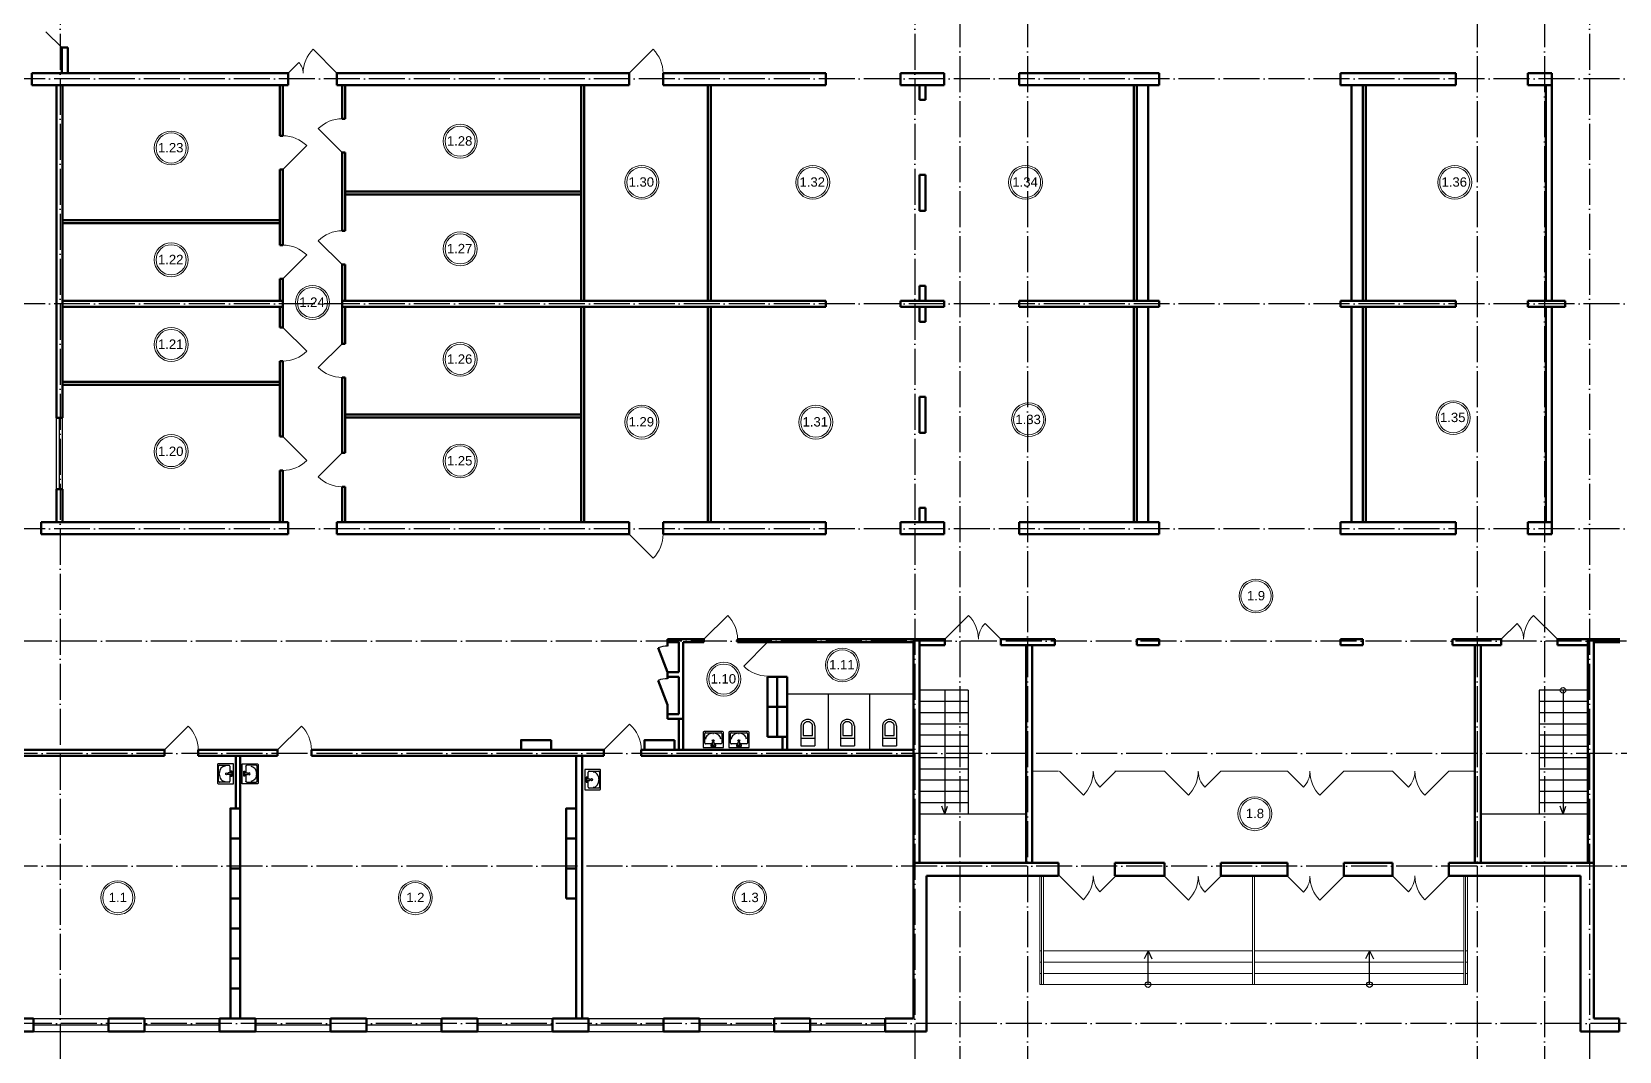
# Model space of a CAD drawing. Header units: millimetres. Extents: x 1982 to 10001982, y -1005230 to 4320529.
# Drawn here: x 2222605 to 2264955, y 1205618 to 1232810 of the extents above; entities that cross this region are included whole.
import ezdxf
from ezdxf.enums import TextEntityAlignment as Align

# ---------------------------------------------------------------- set-up
doc = ezdxf.new("R2010")
doc.units = ezdxf.units.MM
doc.linetypes.add('ACAD_ISO04W100', pattern=[30, 24, -3, 0, -3])
for name, color, linetype in [('SANTEH', 7, 'Continuous'), ('Окна', 127, 'Continuous'), ('Оси', 30, 'Continuous'), ('размеры оси', 163, 'Continuous'), ('Сантехника', 7, 'Continuous')]:
    doc.layers.add(name, color=color, linetype=linetype)
doc.layers.add('Двери', color=250, linetype='Continuous', lineweight=5)
doc.layers.add('Стены', color=7, linetype='Continuous', lineweight=50)
doc.styles.add('Style-Arial', font='arial.ttf')

# ---------------------------------------------------------------- blocks, each defined once
blk = doc.blocks.new('Rac7')
at = {"color": 0}
for p, q in [((-39501, -24232), (-39501, -23830)), ((-39474, -23808), (-38988, -23808)), ((-39457, -23859), (-39457, -24115)), ((-39032, -23838), (-39430, -23838)), ((-39430, -24136), (-39253, -24136)), ((-39253, -24186), (-39253, -24094)), ((-39221, -23855), (-39241, -23855)), ((-39209, -24186), (-39209, -24094)), ((-39209, -24136), (-39032, -24136)), ((-39005, -24115), (-39005, -23859)), ((-39005, -23859), (-39005, -23859)), ((-38961, -23830), (-38961, -24232)), ((-38961, -24232), (-39501, -24232)), ((-39297, -24164), (-39253, -24164)), ((-39297, -24194), (-39297, -24164)), ((-39165, -24194), (-39297, -24194)), ((-39253, -24186), (-39209, -24186)), ((-39209, -24164), (-39165, -24164)), ((-39165, -24164), (-39165, -24194))]:
    blk.add_line(p, q, dxfattribs=at)
at = {"color": 0, "extrusion": (0, 0, -1)}
for centre, major_axis, start_param, end_param in [((-39474, -23830), (-27, 0), 0, 1.570796), ((-39430, -23859), (-27, 0), 0, 1.570796), ((-39430, -24115), (-27, 0), -1.570796, 0), ((-39241, -24007), (-194, 0), 0, 1.570796), ((-39231, -24104), (-25.3, 0), 0.552816, 2.588777), ((-39221, -24007), (-194, 0), 1.570796, 3.141593), ((-39032, -23859), (-27, 0), 1.570796, 3.141593), ((-39032, -24115), (-27, 0), -3.141593, -1.570796), ((-38988, -23830), (-27, 0), 1.570796, 3.141593)]:
    blk.add_ellipse(centre, major_axis=major_axis, ratio=0.785714, start_param=start_param, end_param=end_param, dxfattribs=at)
blk.add_ellipse((-39231, -24048), major_axis=(-27.9, 0), ratio=0.785714, dxfattribs=at)
blk = doc.blocks.new('WC With Cistern_103')
at = {"layer": 'SANTEH', "linetype": 'Continuous'}
for p, q in [((0, 170), (0, 700)), ((370, 700), (0, 700)), ((370, 500), (0, 500)), ((60, 425), (60, 170)), ((310, 425), (60, 425)), ((310, 170), (310, 425)), ((370, 170), (370, 700))]:
    blk.add_line(p, q, dxfattribs=at)
for points in [[(0, 170), (1, 151), (4, 133), (10, 115), (17, 97), (27, 81), (38, 66), (51, 52), (65, 40)], [(60, 170), (61, 158), (63, 146), (66, 135), (71, 124), (77, 114), (84, 104), (92, 96), (101, 88)], [(65, 40), (92, 23), (122, 10), (153, 3), (185, 0), (217, 3), (248, 10), (278, 23), (305, 40)], [(101, 88), (120, 76), (141, 67), (163, 62), (185, 60), (207, 62), (229, 67), (250, 76), (269, 88)], [(269, 88), (278, 96), (286, 104), (293, 114), (299, 124), (304, 135), (307, 146), (309, 158), (310, 170)], [(305, 40), (319, 52), (332, 66), (343, 81), (353, 97), (360, 115), (366, 133), (369, 151), (370, 170)]]:
    blk.add_lwpolyline(points, dxfattribs=at)
blk = doc.blocks.new('*U6')
at = {"color": 7, "linetype": 'Continuous', "lineweight": 13}
for radius in [0.452, 0.402]:
    blk.add_circle((0, 0), radius, dxfattribs=at)
at = {"color": 7, "linetype": 'Continuous', "lineweight": 13, "style": 'Style-Arial'}
blk.add_text('1.1', height=0.25, dxfattribs=at).set_placement((-0.242, 0.133), align=Align.TOP_LEFT)

msp = doc.modelspace()

# ---------------------------------------------------------------- linework, layer by layer
for p, q in [((2247585.446, 1215245.29), (2246285.446, 1215245.29)), ((2246961.936, 1215245.29), (2246961.936, 1211945.29)), ((2247585.446, 1215245.29), (2247585.446, 1211945.29)), ((2262815.446, 1215245.29), (2262815.446, 1211945.29)), ((2264115.446, 1215245.29), (2262815.446, 1215245.29)), ((2263455.436, 1215245.29), (2263455.436, 1211945.29)), ((2247585.446, 1214945.29), (2246285.446, 1214945.29)), ((2247585.446, 1214645.29), (2246285.446, 1214645.29)), ((2264115.446, 1214945.29), (2262815.446, 1214945.29)), ((2264115.446, 1214645.29), (2262815.446, 1214645.29)), ((2247585.446, 1214345.29), (2246285.446, 1214345.29)), ((2264115.446, 1214345.29), (2262815.446, 1214345.29)), ((2247585.446, 1214045.29), (2246285.446, 1214045.29)), ((2264115.446, 1214045.29), (2262815.446, 1214045.29)), ((2247585.446, 1213745.29), (2246285.446, 1213745.29)), ((2247585.446, 1213445.29), (2246285.446, 1213445.29)), ((2264115.446, 1213745.29), (2262815.446, 1213745.29)), ((2264115.446, 1213445.29), (2262815.446, 1213445.29)), ((2247585.446, 1213145.29), (2246285.446, 1213145.29)), ((2264115.446, 1213145.29), (2262815.446, 1213145.29)), ((2247585.446, 1212845.29), (2246285.446, 1212845.29)), ((2247585.446, 1212545.29), (2246285.446, 1212545.29)), ((2264115.446, 1212845.29), (2262815.446, 1212845.29)), ((2264115.446, 1212545.29), (2262815.446, 1212545.29)), ((2247585.446, 1212245.29), (2246285.446, 1212245.29)), ((2246961.936, 1211945.29), (2246884.411, 1212153.135)), ((2246961.936, 1211945.29), (2247039.461, 1212153.135)), ((2264115.446, 1212245.29), (2262815.446, 1212245.29)), ((2263455.436, 1211945.29), (2263377.911, 1212153.135)), ((2263455.436, 1211945.29), (2263532.961, 1212153.135)), ((2249135.446, 1211945.29), (2246285.446, 1211945.29)), ((2264115.446, 1211945.29), (2261265.446, 1211945.29)), ((2252384.012, 1208295.29), (2252277.933, 1208085.272)), ((2252384.012, 1207395.29), (2252384.012, 1208295.29)), ((2252384.012, 1208295.29), (2252490.091, 1208085.272)), ((2258292.402, 1208295.29), (2258186.323, 1208085.272)), ((2258292.402, 1207395.29), (2258292.402, 1208295.29)), ((2258292.402, 1208295.29), (2258398.481, 1208085.272))]:
    msp.add_line(p, q)
at = {"color": 7, "linetype": 'Continuous', "lineweight": 13}
for centre, radius in [((2234033.34, 1229890.045), 452.013), ((2234033.34, 1229890.045), 402.013), ((2226325.446, 1229709.985), 452.013), ((2226325.446, 1229709.985), 402.013), ((2238879.87, 1228794.654), 452.013), ((2238879.87, 1228794.654), 402.013), ((2243440.356, 1228794.654), 452.013), ((2243440.356, 1228794.654), 402.013), ((2249118.209, 1228794.654), 452.013), ((2249118.209, 1228794.654), 402.013), ((2260567.247, 1228794.654), 452.013), ((2260567.247, 1228794.654), 402.013), ((2234033.34, 1227019.197), 452.013), ((2234033.34, 1227019.197), 402.013), ((2226325.446, 1226727.053), 452.013), ((2226325.446, 1226727.053), 402.013), ((2230094.139, 1225589.254), 452.013), ((2230094.139, 1225589.254), 402.013), ((2226325.446, 1224469.224), 452.013), ((2226325.446, 1224469.224), 402.013), ((2234033.34, 1224072.437), 452.013), ((2234033.34, 1224072.437), 402.013), ((2238879.87, 1222399.367), 452.013), ((2238879.87, 1222399.367), 402.013), ((2243520.716, 1222398.04), 452.013), ((2243520.716, 1222398.04), 402.013), ((2249198.717, 1222462.594), 452.013), ((2249198.717, 1222462.594), 402.013), ((2260526.282, 1222515.84), 452.013), ((2260526.282, 1222515.84), 402.013), ((2226325.446, 1221611.917), 452.013), ((2226325.446, 1221611.917), 402.013), ((2234033.34, 1221360.854), 452.013), ((2234033.34, 1221360.854), 402.013), ((2255263.588, 1217761.196), 452.013), ((2255263.588, 1217761.196), 402.013), ((2244230.24, 1215920.813), 452.013), ((2244230.24, 1215920.813), 402.013), ((2241067.861, 1215543.382), 452.013), ((2241067.861, 1215543.382), 402.013), ((2255235.804, 1211953.322), 452.013), ((2255235.804, 1211953.322), 402.013), ((2232837.273, 1209712.904), 452.013), ((2232837.273, 1209712.904), 402.013), ((2241755.258, 1209712.904), 452.013), ((2241755.258, 1209712.904), 402.013)]:
    msp.add_circle(centre, radius, dxfattribs=at)
for centre in [(2263455.436, 1215245.29), (2252384.012, 1207395.29), (2258292.402, 1207395.29)]:
    msp.add_circle(centre, 73.64)
at = {"layer": 'SANTEH'}
for p, q in [((2242755.446, 1215155.29), (2246125.446, 1215155.29)), ((2243855.446, 1215155.29), (2243855.446, 1213655.29)), ((2244955.446, 1215155.29), (2244955.446, 1213655.29))]:
    msp.add_line(p, q, dxfattribs=at)
for centre in [(2239565.446, 1215725.29), (2239565.446, 1214855.29)]:
    msp.add_arc(centre, 700, 90, 111.0579294, dxfattribs=at)
at = {"layer": 'Двери'}
for p, q in [((2223405.446, 1232385.29), (2222981.182, 1232809.554)), ((2229445.446, 1231705.29), (2229728.289, 1231988.133)), ((2230745.446, 1231705.29), (2230109.05, 1232341.686)), ((2238545.446, 1231705.29), (2239181.842, 1232341.686)), ((2230885.446, 1229590.29), (2230249.05, 1230226.686)), ((2229305.446, 1229135.29), (2229941.842, 1229771.686)), ((2230885.446, 1226600.29), (2230249.05, 1227236.686)), ((2229305.446, 1226220.29), (2229941.842, 1226856.686)), ((2229305.446, 1224925.29), (2229941.842, 1224288.894)), ((2230885.446, 1224490.29), (2230249.05, 1223853.894)), ((2229305.446, 1222010.29), (2229941.842, 1221373.894)), ((2230885.446, 1221575.29), (2230249.05, 1220938.894)), ((2238545.446, 1219405.29), (2239181.842, 1218768.894)), ((2240535.446, 1216605.29), (2241171.842, 1217241.686)), ((2246960.446, 1216605.29), (2247596.842, 1217241.686)), ((2263305.446, 1216605.29), (2262669.05, 1217241.686)), ((2248460.446, 1216605.29), (2248036.182, 1217029.554)), ((2261805.446, 1216605.29), (2262229.71, 1217029.554)), ((2242235.446, 1216525.29), (2241599.05, 1215888.894)), ((2226145.446, 1213655.29), (2226781.842, 1214291.686)), ((2229165.446, 1213655.29), (2229801.842, 1214291.686)), ((2237867.024, 1213655.29), (2238551.453, 1214339.719)), ((2249295.446, 1213085.29), (2249995.446, 1213085.29)), ((2250024.736, 1213085.29), (2250661.132, 1212448.894)), ((2251524.736, 1213085.29), (2251100.471, 1212661.026)), ((2251495.446, 1213085.29), (2252824.736, 1213085.29)), ((2252824.736, 1213085.29), (2253461.132, 1212448.894)), ((2254324.736, 1213085.29), (2253900.471, 1212661.026)), ((2254324.736, 1213085.29), (2256105.446, 1213085.29)), ((2256105.446, 1213085.29), (2256529.71, 1212661.026)), ((2257605.446, 1213085.29), (2256969.05, 1212448.894)), ((2257605.446, 1213085.29), (2258905.446, 1213085.29)), ((2258905.446, 1213085.29), (2259329.71, 1212661.026)), ((2260405.446, 1213085.29), (2259769.05, 1212448.894)), ((2260405.446, 1213085.29), (2261105.446, 1213085.29)), ((2250024.736, 1210295.29), (2250661.132, 1209658.894)), ((2251524.736, 1210295.29), (2251100.471, 1209871.026)), ((2252824.736, 1210285.29), (2253461.132, 1209648.894)), ((2254324.736, 1210285.29), (2253900.471, 1209861.026)), ((2256105.446, 1210285.29), (2256529.71, 1209861.026)), ((2257605.446, 1210285.29), (2256969.05, 1209648.894)), ((2258905.446, 1210295.29), (2259329.71, 1209871.026)), ((2260405.446, 1210295.29), (2259769.05, 1209658.894))]:
    msp.add_line(p, q, dxfattribs=at)
for centre, radius, start, end in [((2229445.446, 1231705.29), 400, 0, 45), ((2230745.446, 1231705.29), 900, 135, 180), ((2238545.446, 1231705.29), 900, 0, 45), ((2230885.446, 1229590.29), 900, 90, 135), ((2229305.446, 1229135.29), 900, 45, 90), ((2230885.446, 1226600.29), 900, 90, 135), ((2229305.446, 1226220.29), 900, 45, 90), ((2229305.446, 1224925.29), 900, 270, 315), ((2230885.446, 1224490.29), 900, 225, 270), ((2229305.446, 1222010.29), 900, 270, 315), ((2230885.446, 1221575.29), 900, 225, 270), ((2238545.446, 1219405.29), 900, 315, 0), ((2240535.446, 1216605.29), 900, 0, 45), ((2246960.446, 1216605.29), 900, 0, 45), ((2263305.446, 1216605.29), 900, 135, 180), ((2248460.446, 1216605.29), 600, 135, 180), ((2261805.446, 1216605.29), 600, 0, 45), ((2242235.446, 1216525.29), 900, 225, 270), ((2226145.446, 1213655.29), 900, 0, 45), ((2229165.446, 1213655.29), 900, 0, 45), ((2237967.024, 1213655.29), 900, 0, 49.5062257), ((2250024.736, 1213085.29), 900, 315, 0), ((2251524.736, 1213085.29), 600, 180, 225), ((2252824.736, 1213085.29), 900, 315, 0), ((2254324.736, 1213085.29), 600, 180, 225), ((2256105.446, 1213085.29), 600, 315, 0), ((2257605.446, 1213085.29), 900, 180, 225), ((2258905.446, 1213085.29), 600, 315, 0), ((2260405.446, 1213085.29), 900, 180, 225), ((2250024.736, 1210295.29), 900, 315, 0), ((2251524.736, 1210295.29), 600, 180, 225), ((2252824.736, 1210285.29), 900, 315, 0), ((2254324.736, 1210285.29), 600, 180, 225), ((2256105.446, 1210285.29), 600, 315, 0), ((2257605.446, 1210285.29), 900, 180, 225), ((2258905.446, 1210295.29), 600, 315, 0), ((2260405.446, 1210295.29), 900, 180, 225)]:
    msp.add_arc(centre, radius, start, end, dxfattribs=at)
at = {"layer": 'Окна'}
for p, q in [((2223265.446, 1220610.29), (2223265.446, 1222510.29)), ((2223345.446, 1220610.29), (2223345.446, 1222510.29)), ((2223425.446, 1220610.29), (2223425.446, 1222510.29)), ((2222655.446, 1206495.29), (2224655.446, 1206495.29)), ((2222655.446, 1206320.29), (2224655.446, 1206320.29)), ((2222655.446, 1206145.29), (2224655.446, 1206145.29)), ((2225615.446, 1206495.29), (2227615.446, 1206495.29)), ((2225615.446, 1206320.29), (2227615.446, 1206320.29)), ((2225615.446, 1206145.29), (2227615.446, 1206145.29)), ((2228575.446, 1206495.29), (2230575.446, 1206495.29)), ((2228575.446, 1206320.29), (2230575.446, 1206320.29)), ((2228575.446, 1206145.29), (2230575.446, 1206145.29)), ((2231535.446, 1206495.29), (2233535.446, 1206495.29)), ((2231535.446, 1206320.29), (2233535.446, 1206320.29)), ((2231535.446, 1206145.29), (2233535.446, 1206145.29)), ((2234495.446, 1206495.29), (2236495.446, 1206495.29)), ((2234495.446, 1206320.29), (2236495.446, 1206320.29)), ((2234495.446, 1206145.29), (2236495.446, 1206145.29)), ((2237455.446, 1206495.29), (2239455.446, 1206495.29)), ((2237455.446, 1206320.29), (2239455.446, 1206320.29)), ((2237455.446, 1206145.29), (2239455.446, 1206145.29)), ((2240415.446, 1206495.29), (2242415.446, 1206495.29)), ((2240415.446, 1206320.29), (2242415.446, 1206320.29)), ((2240415.446, 1206145.29), (2242415.446, 1206145.29)), ((2243375.446, 1206495.29), (2245375.446, 1206495.29)), ((2243375.446, 1206320.29), (2245375.446, 1206320.29)), ((2243375.446, 1206145.29), (2245375.446, 1206145.29))]:
    msp.add_line(p, q, dxfattribs=at)
at = {"layer": 'Оси', "linetype": 'ACAD_ISO04W100', "ltscale": 40}
for p, q in [((2223365.446, 1244755.29), (2223365.446, 1200733.913)), ((2246165.446, 1244755.29), (2246165.446, 1200733.913)), ((2264165.446, 1244755.29), (2264165.446, 1200733.913)), ((2247365.446, 1240555.29), (2247365.446, 1200733.913)), ((2249165.446, 1240555.29), (2249165.446, 1200733.913)), ((2261165.446, 1240555.29), (2261165.446, 1200733.913)), ((2262965.446, 1240555.29), (2262965.446, 1200733.913)), ((2297365.446, 1231555.29), (2206815.749, 1231555.29)), ((2297365.446, 1225555.29), (2206815.749, 1225555.29)), ((2297365.446, 1219555.29), (2206815.749, 1219555.29)), ((2291551.346, 1216555.29), (2206815.749, 1216555.29)), ((2291165.446, 1213555.29), (2206815.749, 1213555.29)), ((2291165.446, 1210555.29), (2206815.749, 1210555.29)), ((2291551.346, 1206355.29), (2206815.749, 1206355.29))]:
    msp.add_line(p, q, dxfattribs=at)
at = {"layer": 'размеры оси', "color": 7, "lineweight": 13}
for p, q in [((2249495.446, 1210295.29), (2249495.446, 1207395.29)), ((2260905.446, 1210295.29), (2260905.446, 1207395.29)), ((2249495.446, 1208295.29), (2249545.446, 1208295.29)), ((2249595.446, 1208295.29), (2255175.446, 1208295.29)), ((2255225.446, 1208295.29), (2260805.446, 1208295.29)), ((2260855.446, 1208295.29), (2260905.446, 1208295.29)), ((2249495.446, 1207395.29), (2260905.446, 1207395.29))]:
    msp.add_line(p, q, dxfattribs=at)
at = {"layer": 'размеры оси', "color": 7, "lineweight": 0}
for p, q in [((2249495.446, 1207995.29), (2249545.446, 1207995.29)), ((2249595.446, 1207995.29), (2255175.446, 1207995.29)), ((2255225.446, 1207995.29), (2260805.446, 1207995.29)), ((2260855.446, 1207995.29), (2260905.446, 1207995.29)), ((2249495.446, 1207695.29), (2249545.446, 1207695.29)), ((2249595.446, 1207695.29), (2255175.446, 1207695.29)), ((2255225.446, 1207695.29), (2260805.446, 1207695.29)), ((2260855.446, 1207695.29), (2260905.446, 1207695.29))]:
    msp.add_line(p, q, dxfattribs=at)
at = {"layer": 'размеры оси', "color": 7, "lineweight": 13}
for points in [[(2249545.446, 1210295.29), (2249545.446, 1207395.29), (2249595.446, 1207395.29), (2249595.446, 1210295.29)], [(2255175.446, 1210295.29), (2255175.446, 1207395.29), (2255225.446, 1207395.29), (2255225.446, 1210295.29)], [(2260855.446, 1210295.29), (2260855.446, 1207395.29), (2260805.446, 1207395.29), (2260805.446, 1210295.29)]]:
    msp.add_3dface(points, dxfattribs=at)
at = {"layer": 'Стены'}
for p, q in [((2223405.446, 1231705.29), (2223405.446, 1232385.29)), ((2223405.446, 1232385.29), (2223565.446, 1232385.29)), ((2223565.446, 1231705.29), (2223565.446, 1232385.29)), ((2222605.446, 1231705.29), (2229445.446, 1231705.29)), ((2222605.446, 1231385.29), (2222605.446, 1231705.29)), ((2229445.446, 1231385.29), (2229445.446, 1231705.29)), ((2230745.446, 1231705.29), (2238545.446, 1231705.29)), ((2230745.446, 1231385.29), (2230745.446, 1231705.29)), ((2238545.446, 1231705.29), (2238545.446, 1231385.29)), ((2239445.446, 1231705.29), (2243785.446, 1231705.29)), ((2239445.446, 1231705.29), (2239445.446, 1231385.29)), ((2243785.446, 1231705.29), (2243785.446, 1231385.29)), ((2245785.446, 1231705.29), (2246945.446, 1231705.29)), ((2245785.446, 1231705.29), (2245785.446, 1231385.29)), ((2246945.446, 1231705.29), (2246945.446, 1231385.29)), ((2248945.446, 1231705.29), (2252685.446, 1231705.29)), ((2248945.446, 1231705.29), (2248945.446, 1231385.29)), ((2252685.446, 1231385.29), (2252685.446, 1231705.29)), ((2257515.446, 1231705.29), (2260595.446, 1231705.29)), ((2257515.446, 1231385.29), (2257515.446, 1231705.29)), ((2260595.446, 1231385.29), (2260595.446, 1231705.29)), ((2262515.446, 1231705.29), (2263155.446, 1231705.29)), ((2262515.446, 1231385.29), (2262515.446, 1231705.29)), ((2263155.446, 1225635.29), (2263155.446, 1231705.29)), ((2222605.446, 1231385.29), (2229445.446, 1231385.29)), ((2223265.446, 1222510.29), (2223265.446, 1231385.29)), ((2223425.446, 1222510.29), (2223425.446, 1231385.29)), ((2229225.446, 1230035.29), (2229225.446, 1231385.29)), ((2229305.446, 1230035.29), (2229305.446, 1231385.29)), ((2230745.446, 1231385.29), (2238545.446, 1231385.29)), ((2230885.446, 1230490.29), (2230885.446, 1231385.29)), ((2230965.446, 1230490.29), (2230965.446, 1231385.29)), ((2237265.446, 1225635.29), (2237265.446, 1231385.29)), ((2237345.446, 1225635.29), (2237345.446, 1231385.29)), ((2239445.446, 1231385.29), (2243785.446, 1231385.29)), ((2240645.446, 1225635.29), (2240645.446, 1231385.29)), ((2240725.446, 1225635.29), (2240725.446, 1231385.29)), ((2245785.446, 1231385.29), (2246945.446, 1231385.29)), ((2246285.446, 1231385.29), (2246285.446, 1230995.29)), ((2246445.446, 1231385.29), (2246445.446, 1230995.29)), ((2248945.446, 1231385.29), (2252685.446, 1231385.29)), ((2252005.446, 1225635.29), (2252005.446, 1231385.29)), ((2252085.446, 1225635.29), (2252085.446, 1231385.29)), ((2252385.446, 1225635.29), (2252385.446, 1231385.29)), ((2257515.446, 1231385.29), (2260595.446, 1231385.29)), ((2257815.446, 1225635.29), (2257815.446, 1231385.29)), ((2258115.446, 1225635.29), (2258115.446, 1231385.29)), ((2258195.446, 1225635.29), (2258195.446, 1231385.29)), ((2262515.446, 1231385.29), (2263155.446, 1231385.29)), ((2262995.446, 1225635.29), (2262995.446, 1231385.29)), ((2246285.446, 1230995.29), (2246445.446, 1230995.29)), ((2230965.446, 1230490.29), (2230885.446, 1230490.29)), ((2229225.446, 1230035.29), (2229305.446, 1230035.29)), ((2230885.446, 1227500.29), (2230885.446, 1229590.29)), ((2230965.446, 1229590.29), (2230885.446, 1229590.29)), ((2230965.446, 1227500.29), (2230965.446, 1229590.29)), ((2229225.446, 1227120.29), (2229225.446, 1229135.29)), ((2229225.446, 1229135.29), (2229305.446, 1229135.29)), ((2229305.446, 1227120.29), (2229305.446, 1229135.29)), ((2246285.446, 1228995.29), (2246285.446, 1228035.29)), ((2246285.446, 1228995.29), (2246445.446, 1228995.29)), ((2246445.446, 1228995.29), (2246445.446, 1228035.29)), ((2230965.446, 1228545.29), (2237265.446, 1228545.29)), ((2230965.446, 1228465.29), (2237265.446, 1228465.29)), ((2223425.446, 1227785.29), (2229225.446, 1227785.29)), ((2246285.446, 1228035.29), (2246445.446, 1228035.29)), ((2223425.446, 1227705.29), (2229225.446, 1227705.29)), ((2230965.446, 1227500.29), (2230885.446, 1227500.29)), ((2229225.446, 1227120.29), (2229305.446, 1227120.29)), ((2230885.446, 1224490.29), (2230885.446, 1226600.29)), ((2230965.446, 1226600.29), (2230885.446, 1226600.29)), ((2230965.446, 1225635.29), (2230965.446, 1226600.29)), ((2229225.446, 1225635.29), (2229225.446, 1226220.29)), ((2229225.446, 1226220.29), (2229305.446, 1226220.29)), ((2229305.446, 1224925.29), (2229305.446, 1226220.29)), ((2246285.446, 1226035.29), (2246285.446, 1225635.29)), ((2246285.446, 1226035.29), (2246445.446, 1226035.29)), ((2246445.446, 1226035.29), (2246445.446, 1225635.29)), ((2223425.446, 1225635.29), (2229305.446, 1225635.29)), ((2230885.446, 1225635.29), (2243785.446, 1225635.29)), ((2243785.446, 1225635.29), (2243785.446, 1225475.29)), ((2245785.446, 1225635.29), (2246945.446, 1225635.29)), ((2245785.446, 1225635.29), (2245785.446, 1225475.29)), ((2246945.446, 1225635.29), (2246945.446, 1225475.29)), ((2248945.446, 1225635.29), (2252685.446, 1225635.29)), ((2248945.446, 1225635.29), (2248945.446, 1225475.29)), ((2252685.446, 1225475.29), (2252685.446, 1225635.29)), ((2257515.446, 1225635.29), (2260595.446, 1225635.29)), ((2257515.446, 1225475.29), (2257515.446, 1225635.29)), ((2260595.446, 1225475.29), (2260595.446, 1225635.29)), ((2262515.446, 1225635.29), (2263515.446, 1225635.29)), ((2262515.446, 1225475.29), (2262515.446, 1225635.29)), ((2263515.446, 1225475.29), (2263515.446, 1225635.29)), ((2223425.446, 1225475.29), (2229305.446, 1225475.29)), ((2229225.446, 1224925.29), (2229225.446, 1225475.29)), ((2230885.446, 1225475.29), (2243785.446, 1225475.29)), ((2230965.446, 1224490.29), (2230965.446, 1225475.29)), ((2237265.446, 1219725.29), (2237265.446, 1225475.29)), ((2237345.446, 1219725.29), (2237345.446, 1225475.29)), ((2240645.446, 1219725.29), (2240645.446, 1225475.29)), ((2240725.446, 1219725.29), (2240725.446, 1225475.29)), ((2245785.446, 1225475.29), (2246945.446, 1225475.29)), ((2246285.446, 1225475.29), (2246285.446, 1225075.29)), ((2246445.446, 1225475.29), (2246445.446, 1225075.29)), ((2248945.446, 1225475.29), (2252685.446, 1225475.29)), ((2252005.446, 1219725.29), (2252005.446, 1225475.29)), ((2252085.446, 1219725.29), (2252085.446, 1225475.29)), ((2252385.446, 1219725.29), (2252385.446, 1225475.29)), ((2257515.446, 1225475.29), (2260595.446, 1225475.29)), ((2257815.446, 1219725.29), (2257815.446, 1225475.29)), ((2258115.446, 1219725.29), (2258115.446, 1225475.29)), ((2258195.446, 1219725.29), (2258195.446, 1225475.29)), ((2262515.446, 1225475.29), (2263515.446, 1225475.29)), ((2262995.446, 1219725.29), (2262995.446, 1225475.29)), ((2263155.446, 1219405.29), (2263155.446, 1225475.29)), ((2229225.446, 1224925.29), (2229305.446, 1224925.29)), ((2246285.446, 1225075.29), (2246445.446, 1225075.29)), ((2230965.446, 1224490.29), (2230885.446, 1224490.29)), ((2229225.446, 1223615.29), (2229225.446, 1224025.29)), ((2229225.446, 1224025.29), (2229305.446, 1224025.29)), ((2229305.446, 1222010.29), (2229305.446, 1224025.29)), ((2229225.446, 1222010.29), (2229225.446, 1223625.29)), ((2230885.446, 1221575.29), (2230885.446, 1223590.29)), ((2230965.446, 1223590.29), (2230885.446, 1223590.29)), ((2230965.446, 1221575.29), (2230965.446, 1223590.29)), ((2223425.446, 1223475.29), (2229225.446, 1223475.29)), ((2223425.446, 1223395.29), (2229225.446, 1223395.29)), ((2246285.446, 1223075.29), (2246285.446, 1222115.29)), ((2246285.446, 1223075.29), (2246445.446, 1223075.29)), ((2246445.446, 1223075.29), (2246445.446, 1222115.29)), ((2223265.446, 1222510.29), (2223425.446, 1222510.29)), ((2230965.446, 1222605.29), (2237265.446, 1222605.29)), ((2230965.446, 1222525.29), (2237265.446, 1222525.29)), ((2229225.446, 1222010.29), (2229305.446, 1222010.29)), ((2246285.446, 1222115.29), (2246445.446, 1222115.29)), ((2230965.446, 1221575.29), (2230885.446, 1221575.29)), ((2229225.446, 1219725.29), (2229225.446, 1221110.29)), ((2229225.446, 1221110.29), (2229305.446, 1221110.29)), ((2229305.446, 1219725.29), (2229305.446, 1221110.29)), ((2223265.446, 1219725.29), (2223265.446, 1220610.29)), ((2223265.446, 1220610.29), (2223425.446, 1220610.29)), ((2223425.446, 1219725.29), (2223425.446, 1220610.29)), ((2230885.446, 1219725.29), (2230885.446, 1220675.29)), ((2230965.446, 1220675.29), (2230885.446, 1220675.29)), ((2230965.446, 1219725.29), (2230965.446, 1220675.29)), ((2246285.446, 1220115.29), (2246285.446, 1219725.29)), ((2246285.446, 1220115.29), (2246445.446, 1220115.29)), ((2246445.446, 1220115.29), (2246445.446, 1219725.29)), ((2222855.446, 1219725.29), (2229445.446, 1219725.29)), ((2222855.446, 1219405.29), (2222855.446, 1219725.29)), ((2229445.446, 1219405.29), (2229445.446, 1219725.29)), ((2230745.446, 1219725.29), (2238545.446, 1219725.29)), ((2230745.446, 1219405.29), (2230745.446, 1219725.29)), ((2238545.446, 1219725.29), (2238545.446, 1219405.29)), ((2239445.446, 1219725.29), (2243785.446, 1219725.29)), ((2239445.446, 1219725.29), (2239445.446, 1219405.29)), ((2243785.446, 1219725.29), (2243785.446, 1219405.29)), ((2245785.446, 1219725.29), (2246945.446, 1219725.29)), ((2245785.446, 1219725.29), (2245785.446, 1219405.29)), ((2246945.446, 1219725.29), (2246945.446, 1219405.29)), ((2248945.446, 1219725.29), (2252685.446, 1219725.29)), ((2248945.446, 1219725.29), (2248945.446, 1219405.29)), ((2252685.446, 1219405.29), (2252685.446, 1219725.29)), ((2257515.446, 1219725.29), (2260595.446, 1219725.29)), ((2257515.446, 1219405.29), (2257515.446, 1219725.29)), ((2260595.446, 1219405.29), (2260595.446, 1219725.29)), ((2262515.446, 1219725.29), (2263155.446, 1219725.29)), ((2262515.446, 1219405.29), (2262515.446, 1219725.29)), ((2222855.446, 1219405.29), (2229445.446, 1219405.29)), ((2230745.446, 1219405.29), (2238545.446, 1219405.29)), ((2239445.446, 1219405.29), (2243785.446, 1219405.29)), ((2245785.446, 1219405.29), (2246945.446, 1219405.29)), ((2248945.446, 1219405.29), (2252685.446, 1219405.29)), ((2257515.446, 1219405.29), (2260595.446, 1219405.29)), ((2262515.446, 1219405.29), (2263155.446, 1219405.29)), ((2239565.446, 1215725.29), (2239313.928, 1216378.543)), ((2239565.446, 1216605.29), (2239565.446, 1216525.29)), ((2239565.446, 1216605.29), (2240535.446, 1216605.29)), ((2239565.446, 1216425.29), (2239565.446, 1216605.29)), ((2239565.446, 1216525.29), (2239865.446, 1216525.29)), ((2239865.446, 1216525.29), (2239865.446, 1215725.29)), ((2239985.446, 1216525.29), (2239985.446, 1213655.29)), ((2239985.446, 1216525.29), (2240535.446, 1216525.29)), ((2240535.446, 1216525.29), (2240535.446, 1216605.29)), ((2241435.446, 1216605.29), (2245995.446, 1216605.29)), ((2241435.446, 1216525.29), (2241435.446, 1216605.29)), ((2241435.446, 1216525.29), (2246125.446, 1216525.29)), ((2245995.446, 1216605.29), (2246475.446, 1216605.29)), ((2246125.446, 1216605.29), (2246125.446, 1206495.29)), ((2246125.446, 1216605.29), (2246285.446, 1216605.29)), ((2246285.446, 1216605.29), (2246285.446, 1210645.29)), ((2246285.446, 1216445.29), (2246960.446, 1216445.29)), ((2246475.446, 1216605.29), (2246960.446, 1216605.29)), ((2246960.446, 1216605.29), (2246960.446, 1216445.29)), ((2248460.446, 1216605.29), (2249895.446, 1216605.29)), ((2248460.446, 1216605.29), (2248460.446, 1216445.29)), ((2248460.446, 1216445.29), (2249895.446, 1216445.29)), ((2249135.446, 1216445.29), (2249135.446, 1210645.29)), ((2249295.446, 1216445.29), (2249295.446, 1210645.29)), ((2249895.446, 1216605.29), (2249895.446, 1216445.29)), ((2252085.446, 1216605.29), (2252685.446, 1216605.29)), ((2252085.446, 1216605.29), (2252085.446, 1216445.29)), ((2252085.446, 1216445.29), (2252685.446, 1216445.29)), ((2252685.446, 1216605.29), (2252685.446, 1216445.29)), ((2257515.446, 1216605.29), (2258115.446, 1216605.29)), ((2257515.446, 1216605.29), (2257515.446, 1216445.29)), ((2257515.446, 1216445.29), (2258115.446, 1216445.29)), ((2258115.446, 1216605.29), (2258115.446, 1216445.29)), ((2260505.446, 1216605.29), (2261105.446, 1216605.29)), ((2260505.446, 1216605.29), (2260505.446, 1216445.29)), ((2260505.446, 1216445.29), (2261105.446, 1216445.29)), ((2261105.446, 1216605.29), (2261805.446, 1216605.29)), ((2261105.446, 1216445.29), (2261805.446, 1216445.29)), ((2261105.446, 1216445.29), (2261105.446, 1210645.29)), ((2261265.446, 1216445.29), (2261265.446, 1210645.29)), ((2261805.446, 1216605.29), (2261805.446, 1216445.29)), ((2263305.446, 1216605.29), (2264275.446, 1216605.29)), ((2263305.446, 1216605.29), (2263305.446, 1216445.29)), ((2263305.446, 1216445.29), (2264115.446, 1216445.29)), ((2264115.446, 1216605.29), (2264115.446, 1210645.29)), ((2264275.446, 1216605.29), (2264275.446, 1206495.29)), ((2264275.446, 1216605.29), (2264975.446, 1216605.29)), ((2264275.446, 1216605.29), (2264275.446, 1210645.29)), ((2264275.446, 1216525.29), (2264975.446, 1216525.29)), ((2239565.446, 1214855.29), (2239313.928, 1215508.543)), ((2239565.446, 1215725.29), (2239565.446, 1215605.29)), ((2239565.446, 1215725.29), (2239865.446, 1215725.29)), ((2239565.446, 1215555.29), (2239565.446, 1215725.29)), ((2239565.446, 1215605.29), (2239865.446, 1215605.29)), ((2239865.446, 1215605.29), (2239865.446, 1214605.29)), ((2242235.446, 1215605.29), (2242235.446, 1214005.29)), ((2242235.446, 1215605.29), (2242755.446, 1215605.29)), ((2242495.446, 1214005.29), (2242495.446, 1215605.29)), ((2242755.446, 1215605.29), (2242755.446, 1213655.29)), ((2239565.446, 1214485.29), (2239565.446, 1214855.29)), ((2239565.446, 1214605.29), (2239565.446, 1214485.29)), ((2239565.446, 1214605.29), (2239865.446, 1214605.29)), ((2242235.446, 1214805.29), (2242755.446, 1214805.29)), ((2239565.446, 1214485.29), (2239985.446, 1214485.29)), ((2239865.446, 1214485.29), (2239865.446, 1213655.29)), ((2242235.446, 1214005.29), (2242755.446, 1214005.29)), ((2242635.446, 1214005.29), (2242635.446, 1213655.29)), ((2219245.446, 1213495.29), (2226145.446, 1213495.29)), ((2220445.446, 1213655.29), (2226145.446, 1213655.29)), ((2226145.446, 1213495.29), (2226145.446, 1213655.29)), ((2227045.446, 1213495.29), (2227045.446, 1213655.29)), ((2227045.446, 1213655.29), (2229165.446, 1213655.29)), ((2227045.446, 1213495.29), (2229165.446, 1213495.29)), ((2228045.446, 1212095.29), (2228045.446, 1213495.29)), ((2228165.446, 1206495.29), (2228165.446, 1213495.29)), ((2229165.446, 1213495.29), (2229165.446, 1213655.29)), ((2230065.446, 1213495.29), (2230065.446, 1213655.29)), ((2230065.446, 1213655.29), (2237867.024, 1213655.29)), ((2230065.446, 1213495.29), (2237867.024, 1213495.29)), ((2237125.446, 1213495.29), (2237125.446, 1206495.29)), ((2237285.446, 1213495.29), (2237285.446, 1206495.29)), ((2237867.024, 1213495.29), (2237867.024, 1213655.29)), ((2238867.024, 1213655.29), (2246125.446, 1213655.29)), ((2238867.024, 1213495.29), (2238867.024, 1213655.29)), ((2238867.024, 1213495.29), (2246125.446, 1213495.29)), ((2249995.446, 1210645.29), (2246125.446, 1210645.29)), ((2249995.446, 1210645.29), (2249995.446, 1210295.29)), ((2252824.736, 1210645.29), (2251495.446, 1210645.29)), ((2251495.446, 1210645.29), (2251495.446, 1210295.29)), ((2252824.736, 1210645.29), (2252824.736, 1210295.29)), ((2256105.446, 1210645.29), (2254324.736, 1210645.29)), ((2254324.736, 1210645.29), (2254324.736, 1210295.29)), ((2256105.446, 1210645.29), (2256105.446, 1210295.29)), ((2258905.446, 1210645.29), (2257605.446, 1210645.29)), ((2257605.446, 1210645.29), (2257605.446, 1210295.29)), ((2258905.446, 1210645.29), (2258905.446, 1210295.29)), ((2264275.446, 1210645.29), (2260405.446, 1210645.29)), ((2260405.446, 1210645.29), (2260405.446, 1210295.29)), ((2246475.446, 1210295.29), (2246475.446, 1206145.29)), ((2249995.446, 1210295.29), (2246475.446, 1210295.29)), ((2252824.736, 1210295.29), (2251495.446, 1210295.29)), ((2256105.446, 1210295.29), (2254324.736, 1210295.29)), ((2258905.446, 1210295.29), (2257605.446, 1210295.29)), ((2263925.446, 1210295.29), (2260405.446, 1210295.29)), ((2263925.446, 1210295.29), (2263925.446, 1206145.29)), ((2221695.446, 1206495.29), (2222655.446, 1206495.29)), ((2221695.446, 1206145.29), (2222655.446, 1206145.29)), ((2222655.446, 1206495.29), (2222655.446, 1206145.29)), ((2224655.446, 1206495.29), (2225615.446, 1206495.29)), ((2224655.446, 1206495.29), (2224655.446, 1206145.29)), ((2224655.446, 1206145.29), (2225615.446, 1206145.29)), ((2225615.446, 1206495.29), (2225615.446, 1206145.29)), ((2227615.446, 1206495.29), (2228575.446, 1206495.29)), ((2227615.446, 1206495.29), (2227615.446, 1206145.29)), ((2227615.446, 1206145.29), (2228575.446, 1206145.29)), ((2228575.446, 1206495.29), (2228575.446, 1206145.29)), ((2230575.446, 1206495.29), (2231535.446, 1206495.29)), ((2230575.446, 1206495.29), (2230575.446, 1206145.29)), ((2230575.446, 1206145.29), (2231535.446, 1206145.29)), ((2231535.446, 1206495.29), (2231535.446, 1206145.29)), ((2233535.446, 1206495.29), (2234495.446, 1206495.29)), ((2233535.446, 1206495.29), (2233535.446, 1206145.29)), ((2233535.446, 1206145.29), (2234495.446, 1206145.29)), ((2234495.446, 1206495.29), (2234495.446, 1206145.29)), ((2236495.446, 1206495.29), (2237455.446, 1206495.29)), ((2236495.446, 1206495.29), (2236495.446, 1206145.29)), ((2236495.446, 1206145.29), (2237455.446, 1206145.29)), ((2237455.446, 1206495.29), (2237455.446, 1206145.29)), ((2239455.446, 1206495.29), (2240415.446, 1206495.29)), ((2239455.446, 1206495.29), (2239455.446, 1206145.29)), ((2239455.446, 1206145.29), (2240415.446, 1206145.29)), ((2240415.446, 1206495.29), (2240415.446, 1206145.29)), ((2242415.446, 1206495.29), (2243375.446, 1206495.29)), ((2242415.446, 1206495.29), (2242415.446, 1206145.29)), ((2242415.446, 1206145.29), (2243375.446, 1206145.29)), ((2243375.446, 1206495.29), (2243375.446, 1206145.29)), ((2245375.446, 1206495.29), (2246125.446, 1206495.29)), ((2245375.446, 1206495.29), (2245375.446, 1206145.29)), ((2245375.446, 1206145.29), (2246475.446, 1206145.29)), ((2264955.446, 1206145.29), (2263925.446, 1206145.29)), ((2264955.446, 1206495.29), (2264275.446, 1206495.29)), ((2264955.446, 1206495.29), (2264955.446, 1206145.29))]:
    msp.add_line(p, q, dxfattribs=at)
for points in [[(2242235.446, 1214005.29), (2242495.446, 1214005.29), (2242495.446, 1214805.29), (2242235.446, 1214805.29)], [(2236460.352, 1213915.29), (2236460.352, 1213655.29), (2235660.352, 1213655.29), (2235660.352, 1213915.29)], [(2239753.301, 1213915.29), (2239753.301, 1213655.29), (2238953.301, 1213655.29), (2238953.301, 1213915.29)], [(2227905.446, 1211295.29), (2228165.446, 1211295.29), (2228165.446, 1212095.29), (2227905.446, 1212095.29)], [(2236865.446, 1211295.29), (2237125.446, 1211295.29), (2237125.446, 1212095.29), (2236865.446, 1212095.29)], [(2227905.446, 1210495.29), (2228165.446, 1210495.29), (2228165.446, 1211295.29), (2227905.446, 1211295.29)], [(2236865.446, 1210495.29), (2237125.446, 1210495.29), (2237125.446, 1211295.29), (2236865.446, 1211295.29)], [(2227905.446, 1209695.29), (2228165.446, 1209695.29), (2228165.446, 1210495.29), (2227905.446, 1210495.29)], [(2236865.446, 1209695.29), (2237125.446, 1209695.29), (2237125.446, 1210495.29), (2236865.446, 1210495.29)], [(2227905.446, 1208895.29), (2228165.446, 1208895.29), (2228165.446, 1209695.29), (2227905.446, 1209695.29)], [(2227905.446, 1208095.29), (2228165.446, 1208095.29), (2228165.446, 1208895.29), (2227905.446, 1208895.29)], [(2227905.446, 1207295.29), (2228165.446, 1207295.29), (2228165.446, 1208095.29), (2227905.446, 1208095.29)], [(2227905.446, 1206495.29), (2228165.446, 1206495.29), (2228165.446, 1207295.29), (2227905.446, 1207295.29)]]:
    msp.add_lwpolyline(points, close=True, dxfattribs=at)

# ---------------------------------------------------------------- block references
at = {"color": 7, "linetype": 'Continuous', "lineweight": 13, "xscale": 1000, "yscale": 1000, "zscale": 1000}
msp.add_blockref('*U6', (2224900.563, 1209712.917), dxfattribs=at)
at = {"layer": 'размеры оси', "color": 7, "lineweight": 0, "yscale": -1}
for p, rotation in [((2201555.028, 1237952.147), 180), ((2202239.165, 1237952.147), 180), ((2203753.822, 1173787.325), 270), ((2261589.071, 1252092.466), 89.99999999999999)]:
    msp.add_blockref('Rac7', p, dxfattribs=dict(at, rotation=rotation))
at = {"layer": 'размеры оси', "color": 7, "lineweight": 0, "rotation": 270}
msp.add_blockref('Rac7', (2252454.151, 1173787.325), dxfattribs=at)
at = {"layer": 'Сантехника', "color": 0, "lineweight": -2, "rotation": 180}
for p in [(2243493.723, 1214466.742), (2244550.216, 1214466.742), (2245673.62, 1214466.742)]:
    msp.add_blockref('WC With Cistern_103', p, dxfattribs=at)

# ---------------------------------------------------------------- texts
at = {"color": 7, "linetype": 'Continuous', "lineweight": 13, "style": 'Style-Arial'}
for s, p in [('1.23', (2225972.519, 1229842.735)), ('1.28', (2233680.413, 1230022.795)), ('1.30', (2238526.943, 1228927.404)), ('1.32', (2243087.429, 1228927.404)), ('1.34', (2248765.282, 1228927.404)), ('1.36', (2260214.32, 1228927.404)), ('1.27', (2233680.413, 1227151.947)), ('1.22', (2225972.519, 1226859.803)), ('1.24', (2229741.212, 1225722.004)), ('1.21', (2225972.519, 1224601.974)), ('1.26', (2233680.413, 1224205.186)), ('1.35', (2260173.355, 1222648.589)), ('1.29', (2238526.943, 1222532.116)), ('1.31', (2243167.789, 1222530.789)), ('1.33', (2248845.79, 1222595.344)), ('1.20', (2225972.519, 1221744.667)), ('1.25', (2233680.413, 1221493.604)), ('1.9', (2255022.033, 1217893.946)), ('1.11', (2243877.313, 1216053.563)), ('1.10', (2240714.934, 1215676.132)), ('1.8', (2254994.249, 1212086.071)), ('1.2', (2232595.718, 1209845.654)), ('1.3', (2241513.704, 1209845.654))]:
    msp.add_text(s, height=250, dxfattribs=at).set_placement(p, align=Align.TOP_LEFT)

doc.saveas('drawing.dxf')
